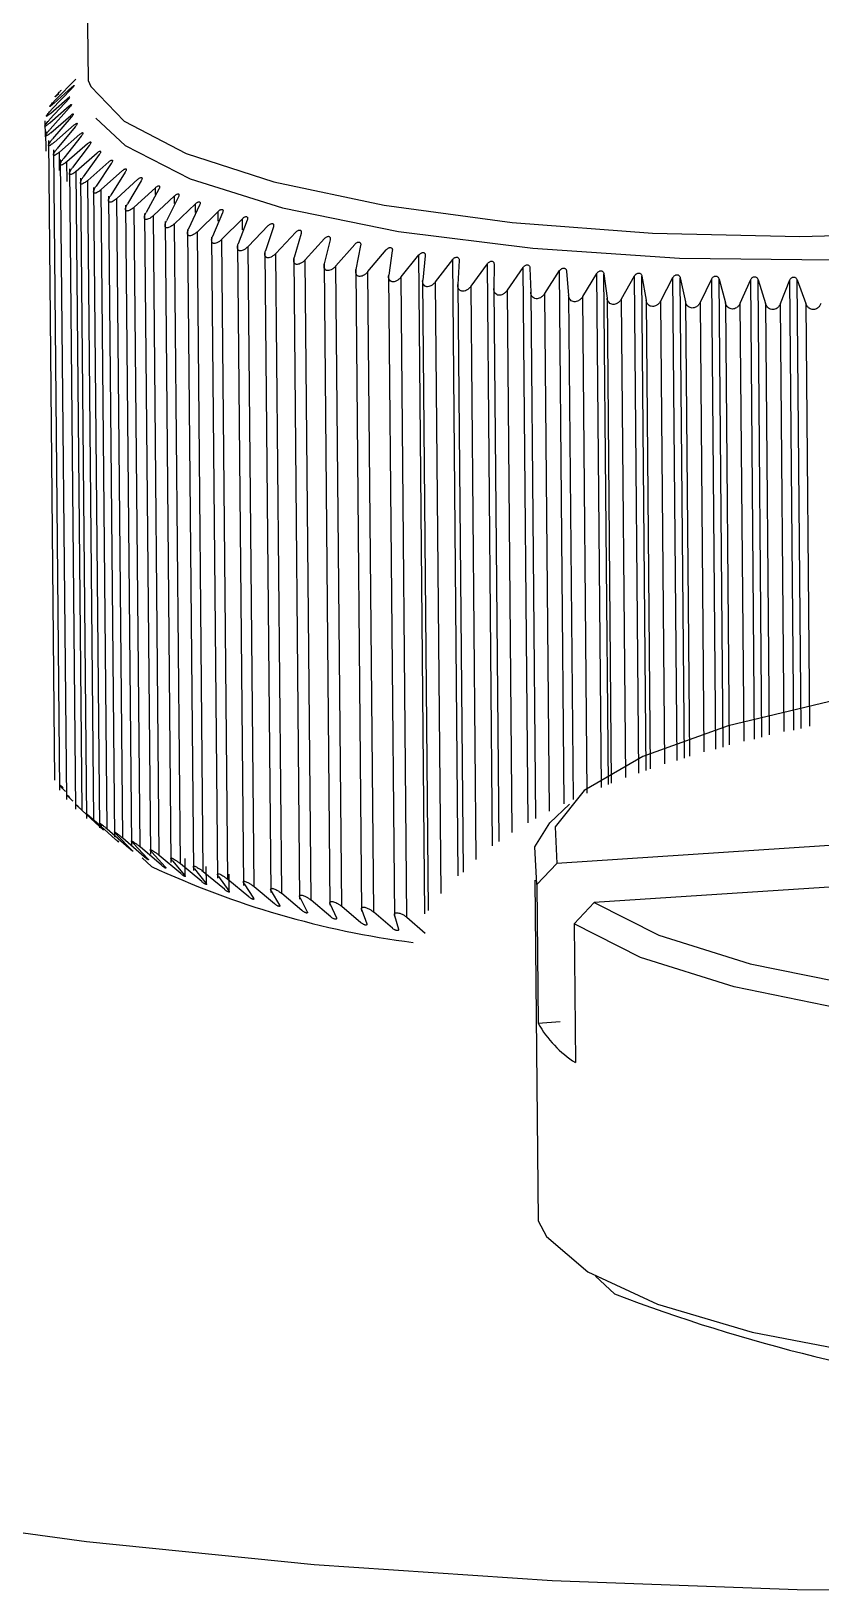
# Model space of a CAD drawing. Header units: millimetres. Extents: x 0 to 279, y 0 to 216.
# Drawn here: x 67.351 to 69.467, y 160.995 to 165.179 of the extents above; entities that cross this region are included whole.
import ezdxf

# ---------------------------------------------------------------- set-up
doc = ezdxf.new("R2010")
doc.units = ezdxf.units.MM

msp = doc.modelspace()

# ---------------------------------------------------------------- linework, layer by layer
at = {"color": 7, "linetype": 'Continuous', "lineweight": 25}
for p, q in [((67.4846, 167.0552), (67.5035, 165.0471)), ((67.4595, 165.0247), (67.406, 164.9688)), ((67.4118, 164.9852), (67.4612, 165.0295)), ((67.4707, 165.0501), (67.4163, 164.9949)), ((67.4009, 164.9328), (67.453, 164.9784)), ((67.4537, 164.9991), (67.4013, 164.9426)), ((67.4036, 164.959), (67.4544, 165.004)), ((67.388, 164.9382), (67.3884, 164.8958)), ((67.4534, 164.9736), (67.4022, 164.9164)), ((67.404, 164.9066), (67.4572, 164.9529)), ((67.4586, 164.9481), (67.4087, 164.8902)), ((67.3899, 164.9121), (67.3904, 164.8575)), ((67.4126, 164.8806), (67.4668, 164.9276)), ((67.4692, 164.9228), (67.4209, 164.8643)), ((67.4268, 164.8547), (67.4819, 164.9024)), ((67.4853, 164.8977), (67.4386, 164.8386)), ((67.3975, 164.8861), (67.4137, 163.1705)), ((67.4106, 164.8604), (67.4268, 163.1444)), ((67.4467, 164.8291), (67.5024, 164.8775)), ((67.5069, 164.8728), (67.4619, 164.8131)), ((67.472, 164.8038), (67.5283, 164.8529)), ((67.4293, 164.8347), (67.4455, 163.1186)), ((67.4535, 164.8095), (67.4697, 163.0931)), ((67.5337, 164.8483), (67.4907, 164.7881)), ((67.5028, 164.7788), (67.5594, 164.8288)), ((67.5659, 164.8243), (67.5249, 164.7634)), ((67.4881, 163.0895), (67.472, 164.8038)), ((67.4832, 164.7846), (67.4993, 163.0679)), ((67.5189, 163.0643), (67.5028, 164.7788)), ((67.539, 164.7544), (67.5958, 164.8051)), ((67.6033, 164.8007), (67.5644, 164.7393)), ((67.5804, 164.7305), (67.6373, 164.7819)), ((67.6457, 164.7776), (67.6091, 164.7158)), ((67.5182, 164.7602), (67.5343, 163.0432)), ((67.555, 163.0396), (67.539, 164.7544)), ((67.5585, 164.7362), (67.5746, 163.019)), ((67.5964, 163.0155), (67.5804, 164.7305)), ((67.627, 164.7072), (67.6839, 164.7593)), ((67.6932, 164.7551), (67.6589, 164.6929)), ((67.6787, 164.6845), (67.7352, 164.7374)), ((67.7455, 164.7333), (67.7136, 164.6707)), ((67.604, 164.7129), (67.62, 162.9955)), ((67.643, 162.9919), (67.627, 164.7072)), ((67.6545, 164.6902), (67.6705, 162.9725)), ((67.6946, 162.969), (67.6787, 164.6845)), ((67.7352, 164.6626), (67.7914, 164.7162)), ((67.8025, 164.7123), (67.7731, 164.6492)), ((67.7965, 164.6414), (67.8521, 164.6958)), ((67.8641, 164.692), (67.8373, 164.6286)), ((67.7099, 164.6683), (67.7258, 162.9503)), ((67.7511, 162.9468), (67.7352, 164.6626)), ((67.77, 164.647), (67.786, 162.9289)), ((67.8623, 164.6211), (67.9172, 164.6762)), ((67.93, 164.6726), (67.906, 164.6089)), ((67.9326, 164.6017), (67.9866, 164.6575)), ((68.0002, 164.6541), (67.9789, 164.59)), ((67.8124, 162.9254), (67.7965, 164.6414)), ((67.8348, 164.6267), (67.8507, 162.9083)), ((67.8782, 162.9049), (67.8623, 164.6211)), ((67.9039, 164.6072), (67.9198, 162.8886)), ((67.9484, 162.8853), (67.9326, 164.6017)), ((68.0071, 164.5833), (68.0601, 164.6397)), ((68.0744, 164.6365), (68.0559, 164.5722)), ((68.0855, 164.5659), (68.1374, 164.623)), ((68.1524, 164.6199), (68.1367, 164.5554)), ((68.1678, 164.5495), (68.2183, 164.6072)), ((68.234, 164.6044), (68.2213, 164.5397)), ((67.9773, 164.5886), (67.9931, 162.8698)), ((68.0228, 162.8667), (68.0071, 164.5833)), ((68.0547, 164.5711), (68.0704, 162.8521)), ((68.1012, 162.849), (68.0855, 164.5659)), ((68.2536, 164.5342), (68.3026, 164.5926)), ((68.3189, 164.5899), (68.3092, 164.5252)), ((68.3427, 164.52), (68.3902, 164.5791)), ((68.407, 164.5766), (68.4003, 164.5118)), ((68.4349, 164.5071), (68.4807, 164.5667)), ((68.4981, 164.5645), (68.4943, 164.4996)), ((68.136, 164.5546), (68.1516, 162.8354)), ((68.1834, 162.8325), (68.1678, 164.5495)), ((68.2208, 164.5391), (68.2363, 162.8198)), ((68.2691, 162.817), (68.2536, 164.5342)), ((68.3089, 164.5248), (68.3244, 162.8053)), ((68.3582, 162.8027), (68.3427, 164.52)), ((68.53, 164.4953), (68.5738, 164.5555)), ((68.5917, 164.5535), (68.5909, 164.4886)), ((68.6275, 164.4848), (68.6695, 164.5456)), ((68.6878, 164.5438), (68.69, 164.4789)), ((68.7274, 164.4756), (68.7673, 164.5369)), ((68.7859, 164.5354), (68.7912, 164.4705)), ((68.8293, 164.4677), (68.867, 164.5294)), ((68.886, 164.5282), (68.8942, 164.4634)), ((68.933, 164.4611), (68.9683, 164.5233)), ((68.9876, 164.5223), (68.9988, 164.4577)), ((69.0381, 164.4559), (69.0709, 164.5185)), ((69.0905, 164.5177), (69.1046, 164.4533)), ((68.4002, 164.5117), (68.4153, 162.8213)), ((68.4943, 164.4998), (68.5084, 162.9246)), ((68.591, 164.4891), (68.6042, 163.0063)), ((68.6901, 164.4797), (68.7026, 163.0682)), ((69.1443, 164.452), (69.1747, 164.515)), ((69.1944, 164.5145), (69.2115, 164.4503)), ((69.2514, 164.4495), (69.2792, 164.5129)), ((69.299, 164.5126), (69.319, 164.4486)), ((69.3591, 164.4484), (69.3842, 164.5121)), ((69.404, 164.5121), (69.4268, 164.4484)), ((68.7912, 164.4705), (68.8031, 163.1192)), ((68.8942, 164.4634), (68.9056, 163.163)), ((72.4729, 163.1914), (68.7598, 162.9477)), ((68.7938, 163.1065), (68.7407, 163.056)), ((67.5453, 163.0372), (67.4881, 163.0895)), ((67.5764, 163.0127), (67.5189, 163.0643)), ((72.5755, 163.0869), (68.8599, 162.8428)), ((67.6128, 162.9887), (67.555, 163.0396)), ((67.5804, 163.0244), (67.6202, 162.9843)), ((67.6543, 162.9653), (67.5964, 163.0155)), ((67.6232, 162.9797), (67.6232, 162.9822)), ((67.6251, 163.0006), (67.6627, 162.9609)), ((67.7008, 162.9425), (67.643, 162.9919)), ((67.6748, 162.9774), (67.7101, 162.9382)), ((67.7521, 162.9203), (67.6946, 162.969)), ((67.6486, 162.9624), (67.6733, 162.9394)), ((67.7295, 162.955), (67.7623, 162.9162)), ((67.8082, 162.8988), (67.7511, 162.9468)), ((67.7642, 162.9113), (67.7638, 162.9604)), ((67.789, 162.9333), (67.8193, 162.8949)), ((67.8209, 162.8899), (67.8204, 162.9394)), ((68.7598, 162.9477), (68.7064, 162.891)), ((67.8689, 162.8782), (67.8124, 162.9254)), ((67.8532, 162.9125), (67.8808, 162.8744)), ((67.934, 162.8584), (67.8782, 162.9049)), ((67.8821, 162.8693), (67.8817, 162.9192)), ((67.9217, 162.8925), (67.9467, 162.8547)), ((68.0033, 162.8395), (67.9484, 162.8853)), ((68.7012, 162.9031), (68.7093, 161.9891)), ((68.7064, 162.891), (68.7097, 162.5188)), ((67.9946, 162.8735), (68.0168, 162.836)), ((68.0767, 162.8215), (68.0228, 162.8667)), ((68.0716, 162.8555), (68.091, 162.8182)), ((68.1539, 162.8045), (68.1012, 162.849)), ((68.8065, 162.7861), (68.8599, 162.8428)), ((68.1524, 162.8385), (68.1689, 162.8015)), ((68.2348, 162.7886), (68.1834, 162.8325)), ((68.2368, 162.8226), (68.2504, 162.7857)), ((68.3191, 162.7738), (68.2691, 162.817)), ((68.3247, 162.8079), (68.3353, 162.7711)), ((68.4065, 162.7601), (68.3582, 162.8027)), ((68.8065, 162.7861), (68.8098, 162.4137)), ((68.7684, 162.5227), (68.7097, 162.5188)), ((68.8635, 161.8409), (68.9144, 161.7935))]:
    msp.add_line(p, q, dxfattribs=at)
at = {"color": 8, "linetype": 'Continuous', "lineweight": 25}
for p, q in [((67.4273, 164.8053), (67.4268, 164.8547)), ((67.4472, 164.7759), (67.4467, 164.8291)), ((67.684, 164.7413), (67.6839, 164.7593)), ((67.7354, 164.7169), (67.7352, 164.7374)), ((67.7916, 164.6929), (67.7914, 164.7162)), ((67.8523, 164.6693), (67.8521, 164.6958)), ((67.9175, 164.6459), (67.9172, 164.6762)), ((68.406, 162.8128), (68.3902, 164.5791)), ((68.4954, 162.9145), (68.4807, 164.5667)), ((68.5877, 162.9949), (68.5738, 164.5555)), ((68.6826, 163.0567), (68.6695, 164.5456)), ((68.7798, 163.1075), (68.7673, 164.5369)), ((68.879, 163.1513), (68.867, 164.5294)), ((68.8979, 163.1589), (68.886, 164.5282)), ((68.9799, 163.1897), (68.9683, 164.5233)), ((68.9991, 163.1964), (68.9876, 164.5223)), ((69.0822, 163.2238), (69.0709, 164.5185)), ((69.1016, 163.2298), (69.0905, 164.5177)), ((68.4496, 162.8667), (68.4349, 164.5071)), ((68.5437, 162.9579), (68.53, 164.4953)), ((68.6404, 163.0309), (68.6275, 164.4848)), ((68.7397, 163.0881), (68.7274, 164.4756)), ((69.1856, 163.2541), (69.1747, 164.515)), ((69.2052, 163.2594), (69.1944, 164.5145)), ((69.2898, 163.2811), (69.2792, 164.5129)), ((69.3095, 163.2858), (69.299, 164.5126)), ((69.3945, 163.305), (69.3842, 164.5121)), ((69.4143, 163.3092), (69.404, 164.5121)), ((68.841, 163.1362), (68.8293, 164.4677)), ((68.9442, 163.1779), (68.933, 164.4611)), ((68.9988, 164.4577), (69.0097, 163.2014)), ((69.0488, 163.2145), (69.0381, 164.4559)), ((69.1046, 164.4533), (69.1152, 163.2354)), ((69.1547, 163.247), (69.1443, 164.452)), ((69.2115, 164.4503), (69.2217, 163.2655)), ((69.2615, 163.2758), (69.2514, 164.4495)), ((69.319, 164.4486), (69.3288, 163.2921)), ((69.3689, 163.3013), (69.3591, 164.4484)), ((69.4268, 164.4484), (69.4365, 163.3157))]:
    msp.add_line(p, q, dxfattribs=at)
at = {"color": 7, "linetype": 'Continuous', "lineweight": 25, "flags": 128}
for points in [[(67.5035, 165.0471), (67.5109, 165.0307), (67.6006, 164.9373), (67.7664, 164.8508), (68.0017, 164.7747), (68.2969, 164.7121), (68.6398, 164.6657), (69.0164, 164.6374), (69.4112, 164.6284), (69.8077, 164.6391), (70.1896, 164.6689), (70.5411, 164.7167), (70.8479, 164.7805), (71.0972, 164.8576), (71.2789, 164.9449), (71.3857, 165.0387), (71.4133, 165.1351), (71.4052, 165.1659)], [(67.5247, 164.946), (67.6033, 164.8724), (67.7772, 164.7833), (68.0248, 164.7054), (68.3353, 164.6423), (68.6951, 164.5968), (69.0885, 164.5708), (69.498, 164.5656), (69.9057, 164.5813)], [(72.4729, 163.1914), (72.298, 163.2785), (72.0532, 163.3543), (71.7491, 163.4155), (71.3987, 163.4596), (71.0171, 163.4846), (70.6206, 163.4895), (70.2261, 163.4741), (69.8505, 163.4391), (69.5099, 163.3859), (69.2188, 163.3168), (68.9899, 163.2347), (68.8331, 163.1432), (68.7552, 163.0461), (68.7598, 162.9477)], [(68.7064, 162.891), (68.7005, 162.9925), (68.7407, 163.056)], [(68.8599, 162.8428), (69.0333, 162.7552), (69.2775, 162.6788), (69.5821, 162.617), (69.9339, 162.5725), (70.3177, 162.5471), (70.7167, 162.5422), (71.1136, 162.5577), (71.4912, 162.5932), (71.8329, 162.6469), (72.124, 162.7167), (72.352, 162.7993), (72.507, 162.8913), (72.5825, 162.9885), (72.5755, 163.0869)], [(72.6295, 163.0373), (72.638, 162.9359), (72.5612, 162.8355), (72.4022, 162.7406), (72.1678, 162.6553), (71.868, 162.5834), (71.5159, 162.5278), (71.1268, 162.4913), (70.7176, 162.4752), (70.3063, 162.4804), (69.9108, 162.5067), (69.5485, 162.5527), (69.235, 162.6167), (68.9841, 162.6956), (68.8065, 162.7861)], [(68.7093, 161.9891), (68.7323, 161.9475), (68.8431, 161.8529), (69.0292, 161.7662), (69.2832, 161.691), (69.5945, 161.6306), (69.9505, 161.5874), (70.3364, 161.5631), (70.7364, 161.5589), (71.1339, 161.5749)], [(71.3911, 161.0431), (70.7348, 161.0094), (70.0693, 160.9948), (69.4038, 160.9997), (68.7476, 161.0238), (68.1097, 161.067), (67.4991, 161.1285), (66.9241, 161.2075)]]:
    msp.add_lwpolyline(points, dxfattribs=at)
at = {"color": 7, "linetype": 'Continuous', "lineweight": 25}
for centre, radius, start, end in [((68.6834, 165.109), 2.3932, 245.0348, 262.5873), ((68.9631, 162.6599), 0.2899, 209.1021, 238.096), ((70.5272, 166.0101), 4.5145, 249.0675, 277.5646)]:
    msp.add_arc(centre, radius, start, end, dxfattribs=at)
for points, knots in [([(67.4257, 165.0113), (67.424, 165.0098), (67.4209, 165.007), (67.4176, 165.0042), (67.416, 165.0031), (67.4156, 165.0032), (67.4159, 165.0038), (67.4168, 165.0049), (67.4186, 165.0069), (67.4217, 165.0103), (67.4266, 165.0154), (67.4302, 165.019), (67.4322, 165.021)], [0, 0, 0, 0, 0.145951, 0.26872, 0.377408, 0.439127, 0.499455, 0.559821, 0.621651, 0.734966, 0.855937, 1, 1, 1, 1]), ([(67.4612, 165.0295), (67.4621, 165.0303), (67.4637, 165.0317), (67.4655, 165.0331), (67.4666, 165.0336), (67.4667, 165.0333), (67.4661, 165.0322), (67.4645, 165.0302), (67.4623, 165.0277), (67.4604, 165.0257), (67.4595, 165.0247)], [0, 0, 0, 0, 0.149554, 0.286742, 0.39793, 0.499998, 0.60209, 0.713222, 0.850456, 1, 1, 1, 1]), ([(67.4118, 164.9852), (67.41, 164.9837), (67.4068, 164.9808), (67.4032, 164.978), (67.4014, 164.9769), (67.4009, 164.9769), (67.401, 164.9775), (67.4016, 164.9787), (67.4032, 164.9807), (67.4062, 164.9842), (67.4108, 164.9893), (67.4144, 164.9929), (67.4163, 164.9949)], [0, 0, 0, 0, 0.1473562, 0.2717899, 0.3771462, 0.4385977, 0.4987675, 0.5590975, 0.6210183, 0.7367793, 0.8568927, 1, 1, 1, 1]), ([(67.453, 164.9784), (67.4539, 164.9792), (67.4557, 164.9808), (67.4578, 164.9821), (67.4591, 164.9827), (67.4596, 164.9824), (67.4593, 164.9813), (67.458, 164.9793), (67.4561, 164.9767), (67.4543, 164.9747), (67.4534, 164.9736)], [0, 0, 0, 0, 0.149554, 0.286742, 0.39793, 0.499998, 0.60209, 0.713222, 0.850456, 1, 1, 1, 1]), ([(67.4009, 164.9328), (67.399, 164.9312), (67.3954, 164.9282), (67.3913, 164.9253), (67.3891, 164.9242), (67.3882, 164.9242), (67.3879, 164.9248), (67.3882, 164.9259), (67.3893, 164.928), (67.3919, 164.9316), (67.3961, 164.9369), (67.3994, 164.9406), (67.4013, 164.9426)], [0, 0, 0, 0, 0.150017, 0.277343, 0.384605, 0.438226, 0.497817, 0.557803, 0.619606, 0.740346, 0.858709, 1, 1, 1, 1]), ([(67.4036, 164.959), (67.4017, 164.9574), (67.3983, 164.9545), (67.3945, 164.9517), (67.3925, 164.9506), (67.3917, 164.9506), (67.3916, 164.9512), (67.3921, 164.9523), (67.3934, 164.9544), (67.3962, 164.958), (67.4006, 164.9631), (67.4041, 164.9668), (67.406, 164.9688)], [0, 0, 0, 0, 0.148693, 0.274615, 0.380279, 0.438215, 0.498156, 0.558374, 0.6203, 0.738577, 0.85782, 1, 1, 1, 1]), ([(67.4572, 164.9529), (67.4581, 164.9538), (67.46, 164.9553), (67.4622, 164.9567), (67.4636, 164.9573), (67.4643, 164.957), (67.4641, 164.9559), (67.463, 164.9539), (67.4612, 164.9512), (67.4594, 164.9492), (67.4586, 164.9481)], [0, 0, 0, 0, 0.149554, 0.286742, 0.39793, 0.499998, 0.60209, 0.713222, 0.850456, 1, 1, 1, 1]), ([(67.404, 164.9066), (67.402, 164.905), (67.3983, 164.9019), (67.3938, 164.899), (67.3914, 164.8978), (67.3903, 164.8979), (67.3899, 164.8984), (67.39, 164.8995), (67.3909, 164.9017), (67.3932, 164.9053), (67.3972, 164.9106), (67.4004, 164.9143), (67.4022, 164.9164)], [0, 0, 0, 0, 0.1513, 0.279956, 0.388714, 0.438703, 0.497828, 0.557461, 0.619011, 0.742095, 0.859565, 1, 1, 1, 1]), ([(67.4668, 164.9276), (67.4678, 164.9284), (67.4697, 164.93), (67.472, 164.9314), (67.4736, 164.9321), (67.4744, 164.9318), (67.4743, 164.9306), (67.4734, 164.9286), (67.4717, 164.9259), (67.4701, 164.9239), (67.4692, 164.9228)], [0, 0, 0, 0, 0.149554, 0.286742, 0.39793, 0.499998, 0.60209, 0.713222, 0.850456, 1, 1, 1, 1]), ([(67.4819, 164.9024), (67.4829, 164.9033), (67.4848, 164.9049), (67.4872, 164.9063), (67.489, 164.907), (67.4899, 164.9067), (67.4901, 164.9056), (67.4893, 164.9036), (67.4877, 164.9009), (67.4862, 164.8988), (67.4853, 164.8977)], [0, 0, 0, 0, 0.149554, 0.286742, 0.39793, 0.499998, 0.60209, 0.713222, 0.850456, 1, 1, 1, 1]), ([(67.4126, 164.8806), (67.4105, 164.8789), (67.4067, 164.8757), (67.402, 164.8727), (67.3989, 164.8714), (67.3975, 164.8719), (67.3975, 164.8733), (67.3981, 164.8754), (67.4, 164.8789), (67.4036, 164.8842), (67.4069, 164.8881), (67.4087, 164.8902)], [0, 0, 0, 0, 0.152384, 0.282245, 0.392438, 0.498945, 0.559686, 0.622254, 0.728223, 0.852621, 1, 1, 1, 1]), ([(67.4268, 164.8547), (67.4247, 164.8529), (67.4208, 164.8497), (67.4158, 164.8467), (67.4125, 164.8454), (67.4107, 164.8458), (67.4105, 164.8482), (67.4122, 164.8523), (67.4157, 164.8578), (67.4191, 164.862), (67.4209, 164.8643)], [0, 0, 0, 0, 0.153516, 0.28465, 0.396371, 0.49427, 0.595804, 0.710838, 0.844477, 1, 1, 1, 1]), ([(67.5024, 164.8775), (67.5034, 164.8784), (67.5054, 164.88), (67.5079, 164.8815), (67.5098, 164.8822), (67.5109, 164.8819), (67.5112, 164.8808), (67.5106, 164.8788), (67.5092, 164.876), (67.5077, 164.8739), (67.5069, 164.8728)], [0, 0, 0, 0, 0.149554, 0.286742, 0.39793, 0.499998, 0.60209, 0.713222, 0.850456, 1, 1, 1, 1]), ([(67.5283, 164.8529), (67.5293, 164.8538), (67.5313, 164.8555), (67.5339, 164.857), (67.536, 164.8577), (67.5372, 164.8575), (67.5376, 164.8563), (67.5372, 164.8543), (67.5359, 164.8516), (67.5345, 164.8495), (67.5337, 164.8483)], [0, 0, 0, 0, 0.149554, 0.286742, 0.39793, 0.499998, 0.60209, 0.713222, 0.850456, 1, 1, 1, 1]), ([(67.4467, 164.8291), (67.4445, 164.8273), (67.4405, 164.824), (67.4353, 164.8209), (67.4316, 164.8195), (67.4296, 164.82), (67.4291, 164.8224), (67.4305, 164.8265), (67.4337, 164.832), (67.4369, 164.8363), (67.4386, 164.8386)], [0, 0, 0, 0, 0.154267, 0.286323, 0.399242, 0.497996, 0.598104, 0.71211, 0.845015, 1, 1, 1, 1]), ([(67.472, 164.8038), (67.4698, 164.8019), (67.4657, 164.7986), (67.4603, 164.7954), (67.4564, 164.794), (67.454, 164.7945), (67.4533, 164.7969), (67.4543, 164.801), (67.4572, 164.8065), (67.4603, 164.8108), (67.4619, 164.8131)], [0, 0, 0, 0, 0.154616, 0.287094, 0.400562, 0.499962, 0.600673, 0.713632, 0.845714, 1, 1, 1, 1]), ([(67.5594, 164.8288), (67.5605, 164.8296), (67.5625, 164.8313), (67.5652, 164.8329), (67.5674, 164.8336), (67.5688, 164.8334), (67.5693, 164.8323), (67.5691, 164.8303), (67.568, 164.8275), (67.5666, 164.8254), (67.5659, 164.8243)], [0, 0, 0, 0, 0.149554, 0.286742, 0.39793, 0.499998, 0.60209, 0.713222, 0.850456, 1, 1, 1, 1]), ([(67.5958, 164.8051), (67.5969, 164.806), (67.5989, 164.8077), (67.6017, 164.8093), (67.604, 164.81), (67.6055, 164.8098), (67.6063, 164.8087), (67.6061, 164.8067), (67.6052, 164.8039), (67.6039, 164.8018), (67.6033, 164.8007)], [0, 0, 0, 0, 0.149554, 0.286742, 0.39793, 0.499998, 0.60209, 0.713222, 0.850456, 1, 1, 1, 1]), ([(67.5028, 164.7788), (67.5006, 164.777), (67.4964, 164.7736), (67.4908, 164.7704), (67.4866, 164.7689), (67.484, 164.7693), (67.483, 164.7718), (67.4837, 164.7759), (67.4862, 164.7815), (67.4891, 164.7857), (67.4907, 164.7881)], [0, 0, 0, 0, 0.154592, 0.287049, 0.4005, 0.499884, 0.603631, 0.715368, 0.8465, 1, 1, 1, 1]), ([(67.6373, 164.7819), (67.6384, 164.7828), (67.6404, 164.7845), (67.6434, 164.7862), (67.6457, 164.787), (67.6474, 164.7868), (67.6483, 164.7857), (67.6483, 164.7836), (67.6476, 164.7809), (67.6464, 164.7787), (67.6457, 164.7776)], [0, 0, 0, 0, 0.149554, 0.286742, 0.39793, 0.499998, 0.60209, 0.713222, 0.850456, 1, 1, 1, 1]), ([(67.539, 164.7544), (67.5367, 164.7525), (67.5326, 164.7491), (67.5267, 164.7457), (67.5223, 164.7443), (67.5193, 164.7447), (67.518, 164.7471), (67.5185, 164.7512), (67.5207, 164.7568), (67.5234, 164.7611), (67.5249, 164.7634)], [0, 0, 0, 0, 0.154571, 0.28701, 0.400445, 0.499816, 0.606904, 0.717301, 0.847378, 1, 1, 1, 1]), ([(67.5804, 164.7305), (67.5782, 164.7286), (67.574, 164.7251), (67.568, 164.7217), (67.5633, 164.7201), (67.5605, 164.7204), (67.5592, 164.7217), (67.5584, 164.7236), (67.5586, 164.7271), (67.5605, 164.7327), (67.563, 164.737), (67.5644, 164.7393)], [0, 0, 0, 0, 0.154465, 0.286814, 0.400171, 0.499474, 0.560439, 0.610791, 0.719688, 0.848508, 1, 1, 1, 1]), ([(67.6839, 164.7593), (67.6849, 164.7602), (67.687, 164.762), (67.6899, 164.7637), (67.6924, 164.7645), (67.6942, 164.7643), (67.6952, 164.7632), (67.6954, 164.7612), (67.6949, 164.7584), (67.6938, 164.7563), (67.6932, 164.7551)], [0, 0, 0, 0, 0.149554, 0.286742, 0.39793, 0.499998, 0.60209, 0.713222, 0.850456, 1, 1, 1, 1]), ([(67.7352, 164.7374), (67.7363, 164.7383), (67.7384, 164.7401), (67.7414, 164.7419), (67.744, 164.7427), (67.7459, 164.7426), (67.7471, 164.7415), (67.7474, 164.7395), (67.747, 164.7367), (67.746, 164.7345), (67.7455, 164.7333)], [0, 0, 0, 0, 0.149554, 0.286742, 0.39793, 0.499998, 0.60209, 0.713222, 0.850456, 1, 1, 1, 1]), ([(67.627, 164.7072), (67.6248, 164.7052), (67.6205, 164.7017), (67.6144, 164.6982), (67.6096, 164.6966), (67.6065, 164.6968), (67.605, 164.6981), (67.604, 164.7001), (67.6039, 164.7036), (67.6055, 164.7092), (67.6078, 164.7135), (67.6091, 164.7158)], [0, 0, 0, 0, 0.154448, 0.286781, 0.400126, 0.499418, 0.560232, 0.614748, 0.722216, 0.849755, 1, 1, 1, 1]), ([(67.6787, 164.6845), (67.6764, 164.6826), (67.6722, 164.6789), (67.6659, 164.6754), (67.6609, 164.6737), (67.6576, 164.6739), (67.6558, 164.6752), (67.6546, 164.6772), (67.6543, 164.6808), (67.6555, 164.6863), (67.6577, 164.6905), (67.6589, 164.6929)], [0, 0, 0, 0, 0.154432, 0.286753, 0.400086, 0.499368, 0.560001, 0.61907, 0.724943, 0.85108, 1, 1, 1, 1]), ([(67.7914, 164.7162), (67.7924, 164.7171), (67.7945, 164.719), (67.7976, 164.7207), (67.8002, 164.7216), (67.8023, 164.7215), (67.8036, 164.7204), (67.8041, 164.7184), (67.8039, 164.7156), (67.803, 164.7134), (67.8025, 164.7123)], [0, 0, 0, 0, 0.149554, 0.286742, 0.39793, 0.499998, 0.60209, 0.713222, 0.850456, 1, 1, 1, 1]), ([(67.8521, 164.6958), (67.8532, 164.6967), (67.8552, 164.6986), (67.8583, 164.7004), (67.8611, 164.7013), (67.8632, 164.7012), (67.8647, 164.7002), (67.8654, 164.6982), (67.8653, 164.6954), (67.8645, 164.6932), (67.8641, 164.692)], [0, 0, 0, 0, 0.149554, 0.286742, 0.39793, 0.499998, 0.60209, 0.713222, 0.850456, 1, 1, 1, 1]), ([(67.7352, 164.6626), (67.7329, 164.6606), (67.7287, 164.6569), (67.7223, 164.6533), (67.7171, 164.6515), (67.7136, 164.6517), (67.7116, 164.653), (67.7102, 164.655), (67.7096, 164.6586), (67.7106, 164.6641), (67.7125, 164.6683), (67.7136, 164.6707)], [0, 0, 0, 0, 0.154421, 0.286733, 0.400058, 0.499333, 0.559634, 0.622016, 0.72777, 0.852419, 1, 1, 1, 1]), ([(67.7965, 164.6414), (67.7942, 164.6394), (67.7901, 164.6357), (67.7836, 164.632), (67.7782, 164.6301), (67.7745, 164.6303), (67.7722, 164.6315), (67.7706, 164.6335), (67.7698, 164.6371), (67.7704, 164.6427), (67.7722, 164.6469), (67.7731, 164.6492)], [0, 0, 0, 0, 0.154416, 0.286723, 0.400045, 0.499316, 0.559264, 0.621462, 0.730846, 0.85383, 1, 1, 1, 1]), ([(67.9172, 164.6762), (67.9183, 164.6772), (67.9203, 164.679), (67.9235, 164.6809), (67.9263, 164.6818), (67.9285, 164.6818), (67.9302, 164.6808), (67.931, 164.6788), (67.9311, 164.676), (67.9304, 164.6738), (67.93, 164.6726)], [0, 0, 0, 0, 0.149554, 0.286742, 0.39793, 0.499998, 0.60209, 0.713222, 0.850456, 1, 1, 1, 1]), ([(67.9866, 164.6575), (67.9877, 164.6585), (67.9896, 164.6604), (67.9929, 164.6623), (67.9957, 164.6633), (67.9981, 164.6632), (67.9999, 164.6622), (68.0009, 164.6602), (68.0011, 164.6575), (68.0005, 164.6552), (68.0002, 164.6541)], [0, 0, 0, 0, 0.149554, 0.286742, 0.39793, 0.499998, 0.60209, 0.713222, 0.850456, 1, 1, 1, 1]), ([(68.0601, 164.6397), (68.0611, 164.6407), (68.063, 164.6427), (68.0663, 164.6446), (68.0692, 164.6456), (68.0717, 164.6456), (68.0736, 164.6446), (68.0747, 164.6427), (68.0751, 164.6399), (68.0746, 164.6377), (68.0744, 164.6365)], [0, 0, 0, 0, 0.149554, 0.286742, 0.39793, 0.499998, 0.60209, 0.713222, 0.850456, 1, 1, 1, 1]), ([(67.8623, 164.6211), (67.8601, 164.6191), (67.856, 164.6153), (67.8494, 164.6115), (67.8438, 164.6096), (67.8399, 164.6097), (67.8375, 164.6109), (67.8356, 164.6129), (67.8346, 164.6165), (67.8349, 164.6221), (67.8365, 164.6263), (67.8373, 164.6286)], [0, 0, 0, 0, 0.154413, 0.286717, 0.400036, 0.499305, 0.559016, 0.620873, 0.73439, 0.855626, 1, 1, 1, 1]), ([(67.9326, 164.6017), (67.9304, 164.5997), (67.9263, 164.5958), (67.9197, 164.5919), (67.914, 164.59), (67.9099, 164.59), (67.9073, 164.5912), (67.9052, 164.5932), (67.9038, 164.5968), (67.9039, 164.6024), (67.9052, 164.6066), (67.906, 164.6089)], [0, 0, 0, 0, 0.154414, 0.286719, 0.400039, 0.499309, 0.558602, 0.620022, 0.738077, 0.857568, 1, 1, 1, 1]), ([(68.1374, 164.623), (68.1384, 164.624), (68.1403, 164.6259), (68.1435, 164.6279), (68.1465, 164.629), (68.1491, 164.629), (68.1511, 164.628), (68.1524, 164.6261), (68.153, 164.6233), (68.1526, 164.6211), (68.1524, 164.6199)], [0, 0, 0, 0, 0.149554, 0.286742, 0.39793, 0.499998, 0.60209, 0.713222, 0.850456, 1, 1, 1, 1]), ([(68.2183, 164.6072), (68.2193, 164.6083), (68.2212, 164.6102), (68.2244, 164.6123), (68.2274, 164.6134), (68.2301, 164.6134), (68.2322, 164.6125), (68.2336, 164.6106), (68.2344, 164.6078), (68.2341, 164.6056), (68.234, 164.6044)], [0, 0, 0, 0, 0.149554, 0.286742, 0.39793, 0.499998, 0.60209, 0.713222, 0.850456, 1, 1, 1, 1]), ([(68.0071, 164.5833), (68.0049, 164.5812), (68.0009, 164.5773), (67.9942, 164.5733), (67.9883, 164.5713), (67.9841, 164.5712), (67.9813, 164.5724), (67.9789, 164.5744), (67.9773, 164.5781), (67.9771, 164.5837), (67.9783, 164.5878), (67.9789, 164.59)], [0, 0, 0, 0, 0.154418, 0.286727, 0.400049, 0.499322, 0.558051, 0.618994, 0.741866, 0.859454, 1, 1, 1, 1]), ([(68.0855, 164.5659), (68.0834, 164.5637), (68.0794, 164.5598), (68.0727, 164.5557), (68.0668, 164.5536), (68.0624, 164.5535), (68.0595, 164.5546), (68.0568, 164.5566), (68.0549, 164.5603), (68.0544, 164.5659), (68.0554, 164.57), (68.0559, 164.5722)], [0, 0, 0, 0, 0.154425, 0.286739, 0.400067, 0.499344, 0.557383, 0.61773, 0.745713, 0.861272, 1, 1, 1, 1]), ([(68.3026, 164.5926), (68.3036, 164.5936), (68.3054, 164.5956), (68.3087, 164.5977), (68.3117, 164.5988), (68.3145, 164.5989), (68.3167, 164.598), (68.3183, 164.5961), (68.3192, 164.5934), (68.319, 164.5911), (68.3189, 164.5899)], [0, 0, 0, 0, 0.149554, 0.286742, 0.39793, 0.499998, 0.60209, 0.713222, 0.850456, 1, 1, 1, 1]), ([(68.3902, 164.5791), (68.3911, 164.5801), (68.3929, 164.5821), (68.3961, 164.5842), (68.3992, 164.5854), (68.402, 164.5856), (68.4043, 164.5847), (68.4061, 164.5828), (68.4072, 164.5801), (68.4071, 164.5778), (68.407, 164.5766)], [0, 0, 0, 0, 0.149554, 0.286742, 0.39793, 0.499998, 0.60209, 0.713222, 0.850456, 1, 1, 1, 1]), ([(68.4807, 164.5667), (68.4816, 164.5677), (68.4833, 164.5698), (68.4865, 164.5719), (68.4896, 164.5732), (68.4924, 164.5733), (68.4949, 164.5725), (68.4968, 164.5706), (68.498, 164.5679), (68.498, 164.5657), (68.4981, 164.5645)], [0, 0, 0, 0, 0.149554, 0.286742, 0.39793, 0.499998, 0.60209, 0.713222, 0.850456, 1, 1, 1, 1]), ([(68.5738, 164.5555), (68.5747, 164.5566), (68.5764, 164.5586), (68.5796, 164.5608), (68.5827, 164.5621), (68.5856, 164.5623), (68.5881, 164.5615), (68.5901, 164.5597), (68.5915, 164.557), (68.5916, 164.5547), (68.5917, 164.5535)], [0, 0, 0, 0, 0.149554, 0.286742, 0.39793, 0.499998, 0.60209, 0.713222, 0.850456, 1, 1, 1, 1]), ([(68.1678, 164.5495), (68.1657, 164.5473), (68.1618, 164.5433), (68.1551, 164.5392), (68.149, 164.537), (68.1445, 164.5368), (68.1414, 164.5378), (68.1386, 164.5398), (68.1364, 164.5435), (68.1356, 164.5492), (68.1363, 164.5532), (68.1367, 164.5554)], [0, 0, 0, 0, 0.154431, 0.286751, 0.400084, 0.499365, 0.556661, 0.616367, 0.746977, 0.863093, 1, 1, 1, 1]), ([(68.2536, 164.5342), (68.2515, 164.532), (68.2477, 164.5279), (68.2411, 164.5237), (68.2349, 164.5214), (68.2303, 164.5212), (68.2271, 164.5222), (68.224, 164.5241), (68.2215, 164.5278), (68.2204, 164.5334), (68.221, 164.5376), (68.2213, 164.5397)], [0, 0, 0, 0, 0.154434, 0.286757, 0.400092, 0.499375, 0.555867, 0.614812, 0.743891, 0.864905, 1, 1, 1, 1]), ([(68.3427, 164.52), (68.3407, 164.5178), (68.337, 164.5137), (68.3304, 164.5094), (68.3242, 164.5071), (68.3194, 164.5068), (68.3161, 164.5077), (68.3129, 164.5095), (68.3101, 164.5132), (68.3086, 164.5188), (68.309, 164.523), (68.3092, 164.5252)], [0, 0, 0, 0, 0.154438, 0.286764, 0.400101, 0.499386, 0.555049, 0.613161, 0.740422, 0.866765, 1, 1, 1, 1]), ([(68.6695, 164.5456), (68.6703, 164.5466), (68.6719, 164.5487), (68.675, 164.551), (68.6781, 164.5523), (68.6811, 164.5525), (68.6837, 164.5517), (68.6858, 164.5499), (68.6874, 164.5472), (68.6876, 164.545), (68.6878, 164.5438)], [0, 0, 0, 0, 0.149554, 0.286742, 0.39793, 0.499998, 0.60209, 0.713222, 0.850456, 1, 1, 1, 1]), ([(68.7673, 164.5369), (68.7681, 164.538), (68.7696, 164.5401), (68.7727, 164.5423), (68.7758, 164.5437), (68.7787, 164.544), (68.7814, 164.5432), (68.7837, 164.5414), (68.7854, 164.5388), (68.7858, 164.5365), (68.7859, 164.5354)], [0, 0, 0, 0, 0.149554, 0.286742, 0.39793, 0.499998, 0.60209, 0.713222, 0.850456, 1, 1, 1, 1]), ([(68.867, 164.5294), (68.8677, 164.5305), (68.8692, 164.5327), (68.8722, 164.535), (68.8753, 164.5364), (68.8783, 164.5367), (68.881, 164.536), (68.8834, 164.5342), (68.8853, 164.5316), (68.8857, 164.5294), (68.886, 164.5282)], [0, 0, 0, 0, 0.149554, 0.286742, 0.39793, 0.499998, 0.60209, 0.713222, 0.850456, 1, 1, 1, 1]), ([(68.9683, 164.5233), (68.969, 164.5244), (68.9704, 164.5266), (68.9733, 164.5289), (68.9764, 164.5303), (68.9794, 164.5307), (68.9822, 164.53), (68.9847, 164.5283), (68.9867, 164.5257), (68.9873, 164.5235), (68.9876, 164.5223)], [0, 0, 0, 0, 0.149554, 0.286742, 0.39793, 0.499998, 0.60209, 0.713222, 0.850456, 1, 1, 1, 1]), ([(69.0709, 164.5185), (69.0716, 164.5196), (69.0729, 164.5218), (69.0758, 164.5242), (69.0788, 164.5256), (69.0819, 164.526), (69.0848, 164.5254), (69.0873, 164.5237), (69.0894, 164.5211), (69.0901, 164.5189), (69.0905, 164.5177)], [0, 0, 0, 0, 0.149554, 0.286742, 0.39793, 0.499998, 0.60209, 0.713222, 0.850456, 1, 1, 1, 1]), ([(69.1747, 164.515), (69.1753, 164.5162), (69.1765, 164.5183), (69.1793, 164.5207), (69.1823, 164.5222), (69.1853, 164.5227), (69.1883, 164.5221), (69.1909, 164.5204), (69.1932, 164.5179), (69.194, 164.5157), (69.1944, 164.5145)], [0, 0, 0, 0, 0.149554, 0.286742, 0.39793, 0.499998, 0.60209, 0.713222, 0.850456, 1, 1, 1, 1]), ([(69.2792, 164.5129), (69.2798, 164.514), (69.2809, 164.5162), (69.2836, 164.5187), (69.2865, 164.5202), (69.2896, 164.5207), (69.2926, 164.5201), (69.2953, 164.5185), (69.2977, 164.516), (69.2985, 164.5138), (69.299, 164.5126)], [0, 0, 0, 0, 0.149554, 0.286742, 0.39793, 0.499998, 0.60209, 0.713222, 0.850456, 1, 1, 1, 1]), ([(69.3842, 164.5121), (69.3847, 164.5132), (69.3858, 164.5154), (69.3884, 164.5179), (69.3912, 164.5195), (69.3943, 164.52), (69.3973, 164.5195), (69.4001, 164.5179), (69.4026, 164.5154), (69.4035, 164.5132), (69.404, 164.5121)], [0, 0, 0, 0, 0.149554, 0.286742, 0.39793, 0.499998, 0.60209, 0.713222, 0.850456, 1, 1, 1, 1]), ([(68.4349, 164.5071), (68.433, 164.5048), (68.4294, 164.5007), (68.4228, 164.4963), (68.4166, 164.4939), (68.4117, 164.4935), (68.4083, 164.4944), (68.405, 164.4961), (68.4018, 164.4997), (68.4, 164.5054), (68.4002, 164.5096), (68.4003, 164.5118)], [0, 0, 0, 0, 0.154444, 0.286775, 0.400117, 0.499406, 0.554198, 0.611418, 0.736694, 0.868699, 1, 1, 1, 1]), ([(68.53, 164.4953), (68.5281, 164.4931), (68.5246, 164.4889), (68.5181, 164.4844), (68.5118, 164.4819), (68.5069, 164.4815), (68.5034, 164.4823), (68.4999, 164.4839), (68.4965, 164.4875), (68.4943, 164.4931), (68.4943, 164.4975), (68.4943, 164.4996)], [0, 0, 0, 0, 0.154453, 0.286792, 0.40014, 0.499436, 0.55331, 0.609629, 0.733006, 0.870393, 1, 1, 1, 1]), ([(68.6275, 164.4848), (68.6258, 164.4826), (68.6224, 164.4783), (68.616, 164.4737), (68.6097, 164.4711), (68.6036, 164.4706), (68.5982, 164.4724), (68.5938, 164.4765), (68.5913, 164.4821), (68.5911, 164.4865), (68.5909, 164.4886)], [0, 0, 0, 0, 0.154549, 0.286969, 0.400388, 0.499744, 0.607598, 0.729187, 0.870473, 1, 1, 1, 1]), ([(68.7274, 164.4756), (68.7257, 164.4733), (68.7225, 164.469), (68.7162, 164.4644), (68.7099, 164.4617), (68.7038, 164.4611), (68.6982, 164.4628), (68.6936, 164.4667), (68.6907, 164.4723), (68.6902, 164.4767), (68.69, 164.4789)], [0, 0, 0, 0, 0.154558, 0.286986, 0.400411, 0.499774, 0.605886, 0.725801, 0.865246, 1, 1, 1, 1]), ([(68.8293, 164.4677), (68.8277, 164.4654), (68.8247, 164.4611), (68.8184, 164.4563), (68.8122, 164.4536), (68.806, 164.4529), (68.8003, 164.4545), (68.7955, 164.4583), (68.7922, 164.4638), (68.7915, 164.4682), (68.7912, 164.4705)], [0, 0, 0, 0, 0.154571, 0.28701, 0.400444, 0.499815, 0.604161, 0.722376, 0.859968, 1, 1, 1, 1]), ([(68.933, 164.4611), (68.9314, 164.4588), (68.9285, 164.4544), (68.9225, 164.4496), (68.9162, 164.4468), (68.9101, 164.446), (68.9043, 164.4475), (68.8993, 164.4511), (68.8956, 164.4566), (68.8947, 164.4611), (68.8942, 164.4634)], [0, 0, 0, 0, 0.154588, 0.287042, 0.40049, 0.499872, 0.602416, 0.718907, 0.85464, 1, 1, 1, 1]), ([(69.0381, 164.4559), (69.0366, 164.4535), (69.0339, 164.4491), (69.0279, 164.4442), (69.0218, 164.4413), (69.0156, 164.4405), (69.0098, 164.4419), (69.0046, 164.4454), (69.0006, 164.4508), (68.9994, 164.4553), (68.9988, 164.4577)], [0, 0, 0, 0, 0.154609, 0.287081, 0.400544, 0.499939, 0.600724, 0.715536, 0.849473, 1, 1, 1, 1]), ([(69.1443, 164.452), (69.1429, 164.4496), (69.1404, 164.4452), (69.1346, 164.4402), (69.1285, 164.4373), (69.1224, 164.4363), (69.1165, 164.4376), (69.1112, 164.441), (69.1068, 164.4463), (69.1054, 164.4508), (69.1046, 164.4533)], [0, 0, 0, 0, 0.154627, 0.287114, 0.40059, 0.499997, 0.599382, 0.712849, 0.845346, 1, 1, 1, 1]), ([(69.2514, 164.4495), (69.2501, 164.4471), (69.2478, 164.4427), (69.2422, 164.4376), (69.2362, 164.4346), (69.2301, 164.4335), (69.2241, 164.4348), (69.2186, 164.4381), (69.2139, 164.4433), (69.2123, 164.4478), (69.2115, 164.4503)], [0, 0, 0, 0, 0.154627, 0.287114, 0.40059, 0.499997, 0.599382, 0.712849, 0.845346, 1, 1, 1, 1]), ([(69.3591, 164.4484), (69.3579, 164.446), (69.3557, 164.4415), (69.3504, 164.4364), (69.3445, 164.4332), (69.3383, 164.4321), (69.3323, 164.4333), (69.3267, 164.4365), (69.3217, 164.4417), (69.3199, 164.4462), (69.319, 164.4486)], [0, 0, 0, 0, 0.154627, 0.287114, 0.40059, 0.499997, 0.599382, 0.712849, 0.845346, 1, 1, 1, 1]), ([(69.467, 164.4486), (69.4659, 164.4462), (69.464, 164.4417), (69.4588, 164.4365), (69.4531, 164.4333), (69.447, 164.4321), (69.4409, 164.4332), (69.4351, 164.4364), (69.4299, 164.4415), (69.4279, 164.446), (69.4268, 164.4484)], [0, 0, 0, 0, 0.154627, 0.287114, 0.40059, 0.499997, 0.599382, 0.712849, 0.845346, 1, 1, 1, 1]), ([(67.437, 163.1507), (67.4352, 163.1523), (67.4317, 163.1552), (67.4282, 163.1578), (67.4264, 163.1589), (67.4267, 163.1583), (67.4268, 163.158)], [0, 0, 0, 0, 0.309281, 0.574265, 0.801209, 1, 1, 1, 1]), ([(67.4268, 163.158), (67.4273, 163.1573), (67.4283, 163.1559), (67.4318, 163.152), (67.4368, 163.1469), (67.4408, 163.1431), (67.443, 163.141)], [0, 0, 0, 0, 0.207455, 0.430885, 0.693085, 1, 1, 1, 1]), ([(67.4548, 163.1247), (67.453, 163.1262), (67.4497, 163.1291), (67.4465, 163.1317), (67.445, 163.1328), (67.4455, 163.1321), (67.4457, 163.1318)], [0, 0, 0, 0, 0.309281, 0.574265, 0.801209, 1, 1, 1, 1]), ([(67.4457, 163.1318), (67.4463, 163.1312), (67.4474, 163.1299), (67.4512, 163.126), (67.4565, 163.121), (67.4606, 163.1171), (67.4628, 163.1151)], [0, 0, 0, 0, 0.201418, 0.427324, 0.691465, 1, 1, 1, 1]), ([(67.4781, 163.099), (67.4765, 163.1004), (67.4738, 163.1029), (67.4707, 163.1056), (67.4694, 163.1068), (67.4695, 163.1067), (67.4699, 163.1063), (67.4702, 163.106)], [0, 0, 0, 0, 0.274902, 0.502914, 0.764417, 0.883947, 1, 1, 1, 1]), ([(67.4702, 163.106), (67.4708, 163.1054), (67.4722, 163.1041), (67.4762, 163.1003), (67.4817, 163.0953), (67.4859, 163.0915), (67.4881, 163.0895)], [0, 0, 0, 0, 0.198791, 0.425735, 0.690719, 1, 1, 1, 1]), ([(67.5068, 163.0736), (67.5054, 163.075), (67.5027, 163.0775), (67.5, 163.0802), (67.499, 163.0813), (67.4992, 163.0813), (67.4998, 163.0808), (67.5001, 163.0806)], [0, 0, 0, 0, 0.274889, 0.50289, 0.763268, 0.881954, 1, 1, 1, 1]), ([(67.5001, 163.0806), (67.5009, 163.08), (67.5024, 163.0787), (67.5067, 163.0749), (67.5124, 163.0701), (67.5166, 163.0663), (67.5189, 163.0643)], [0, 0, 0, 0, 0.198791, 0.425735, 0.690719, 1, 1, 1, 1]), ([(67.541, 163.0488), (67.5396, 163.0501), (67.5371, 163.0525), (67.5346, 163.0552), (67.5339, 163.0563), (67.5344, 163.0563), (67.5351, 163.0559), (67.5355, 163.0557)], [0, 0, 0, 0, 0.274876, 0.502866, 0.761911, 0.879551, 1, 1, 1, 1]), ([(67.5355, 163.0557), (67.5363, 163.0551), (67.5381, 163.0538), (67.5426, 163.0501), (67.5485, 163.0453), (67.5528, 163.0416), (67.555, 163.0396)], [0, 0, 0, 0, 0.198791, 0.425735, 0.690719, 1, 1, 1, 1]), ([(67.5804, 163.0244), (67.5791, 163.0257), (67.5768, 163.0281), (67.5746, 163.0308), (67.5742, 163.0319), (67.5749, 163.0319), (67.5758, 163.0314), (67.5762, 163.0312)], [0, 0, 0, 0, 0.274867, 0.502849, 0.760415, 0.878261, 1, 1, 1, 1]), ([(67.5762, 163.0312), (67.5771, 163.0306), (67.5791, 163.0294), (67.5838, 163.0257), (67.5899, 163.021), (67.5941, 163.0174), (67.5964, 163.0155)], [0, 0, 0, 0, 0.198791, 0.425735, 0.690719, 1, 1, 1, 1]), ([(67.5829, 163.0081), (67.5836, 163.0074), (67.585, 163.0061), (67.5861, 163.0049), (67.5864, 163.0044), (67.5859, 163.0047), (67.5845, 163.0058), (67.5823, 163.0076), (67.5795, 163.0099), (67.5775, 163.0118), (67.5764, 163.0127)], [0, 0, 0, 0, 0.149554, 0.286742, 0.39793, 0.499998, 0.60209, 0.713222, 0.850456, 1, 1, 1, 1]), ([(67.6202, 162.9843), (67.6209, 162.9836), (67.6222, 162.9822), (67.6232, 162.981), (67.6233, 162.9805), (67.6226, 162.9808), (67.6211, 162.9819), (67.6188, 162.9837), (67.6159, 162.986), (67.6139, 162.9878), (67.6128, 162.9887)], [0, 0, 0, 0, 0.149554, 0.286742, 0.39793, 0.499998, 0.60209, 0.713222, 0.850456, 1, 1, 1, 1]), ([(67.6251, 163.0006), (67.6239, 163.0019), (67.6217, 163.0043), (67.6199, 163.0069), (67.6197, 163.008), (67.6207, 163.008), (67.6216, 163.0076), (67.6221, 163.0074)], [0, 0, 0, 0, 0.274857, 0.502832, 0.758167, 0.87828, 1, 1, 1, 1]), ([(67.6221, 163.0074), (67.6231, 163.0068), (67.6253, 163.0056), (67.6303, 163.002), (67.6364, 162.9974), (67.6407, 162.9938), (67.643, 162.9919)], [0, 0, 0, 0, 0.198791, 0.425735, 0.690719, 1, 1, 1, 1]), ([(67.6748, 162.9774), (67.6737, 162.9787), (67.6717, 162.9811), (67.6702, 162.9837), (67.6703, 162.9848), (67.6715, 162.9848), (67.6726, 162.9844), (67.6731, 162.9842)], [0, 0, 0, 0, 0.274849, 0.502817, 0.755846, 0.878698, 1, 1, 1, 1]), ([(67.6731, 162.9842), (67.6742, 162.9837), (67.6765, 162.9825), (67.6817, 162.9789), (67.688, 162.9744), (67.6923, 162.9709), (67.6946, 162.969)], [0, 0, 0, 0, 0.198791, 0.425735, 0.690719, 1, 1, 1, 1]), ([(67.6627, 162.9609), (67.6633, 162.9602), (67.6645, 162.9589), (67.6653, 162.9577), (67.6653, 162.9572), (67.6644, 162.9575), (67.6628, 162.9586), (67.6604, 162.9603), (67.6574, 162.9626), (67.6554, 162.9644), (67.6543, 162.9653)], [0, 0, 0, 0, 0.149554, 0.286742, 0.39793, 0.499998, 0.60209, 0.713222, 0.850456, 1, 1, 1, 1]), ([(67.7101, 162.9382), (67.7107, 162.9375), (67.7118, 162.9362), (67.7124, 162.935), (67.7122, 162.9345), (67.7112, 162.9348), (67.7094, 162.9358), (67.7069, 162.9375), (67.7039, 162.9398), (67.7018, 162.9415), (67.7008, 162.9425)], [0, 0, 0, 0, 0.149554, 0.286742, 0.39793, 0.499998, 0.60209, 0.713222, 0.850456, 1, 1, 1, 1]), ([(67.7295, 162.955), (67.7285, 162.9563), (67.7266, 162.9586), (67.7254, 162.9612), (67.7258, 162.9623), (67.7273, 162.9624), (67.7285, 162.962), (67.7291, 162.9618)], [0, 0, 0, 0, 0.274846, 0.50281, 0.754526, 0.879397, 1, 1, 1, 1]), ([(67.7291, 162.9618), (67.7302, 162.9612), (67.7328, 162.9601), (67.7381, 162.9566), (67.7446, 162.9521), (67.7488, 162.9487), (67.7511, 162.9468)], [0, 0, 0, 0, 0.198791, 0.425735, 0.690719, 1, 1, 1, 1]), ([(67.789, 162.9333), (67.7881, 162.9346), (67.7864, 162.9369), (67.7855, 162.9395), (67.7862, 162.9406), (67.7879, 162.9407), (67.7892, 162.9403), (67.7898, 162.9401)], [0, 0, 0, 0, 0.274853, 0.502824, 0.755668, 0.880123, 1, 1, 1, 1]), ([(67.7898, 162.9401), (67.7911, 162.9396), (67.7938, 162.9384), (67.7993, 162.9351), (67.8058, 162.9307), (67.8101, 162.9273), (67.8124, 162.9254)], [0, 0, 0, 0, 0.198791, 0.425735, 0.690719, 1, 1, 1, 1]), ([(67.7623, 162.9162), (67.7629, 162.9155), (67.7639, 162.9142), (67.7644, 162.913), (67.764, 162.9125), (67.7628, 162.9128), (67.7609, 162.9138), (67.7583, 162.9154), (67.7553, 162.9177), (67.7532, 162.9194), (67.7521, 162.9203)], [0, 0, 0, 0, 0.149554, 0.286742, 0.39793, 0.499998, 0.60209, 0.713222, 0.850456, 1, 1, 1, 1]), ([(67.8193, 162.8949), (67.8198, 162.8942), (67.8207, 162.8929), (67.821, 162.8917), (67.8205, 162.8912), (67.8192, 162.8915), (67.8171, 162.8924), (67.8145, 162.8941), (67.8113, 162.8963), (67.8093, 162.898), (67.8082, 162.8988)], [0, 0, 0, 0, 0.149554, 0.286742, 0.39793, 0.499998, 0.60209, 0.713222, 0.850456, 1, 1, 1, 1]), ([(67.8532, 162.9125), (67.8523, 162.9137), (67.8508, 162.916), (67.8502, 162.9186), (67.8512, 162.9197), (67.8531, 162.9198), (67.8545, 162.9195), (67.8552, 162.9193)], [0, 0, 0, 0, 0.274854, 0.502825, 0.757173, 0.880717, 1, 1, 1, 1]), ([(67.8552, 162.9193), (67.8565, 162.9188), (67.8594, 162.9177), (67.8651, 162.9144), (67.8717, 162.9101), (67.8759, 162.9067), (67.8782, 162.9049)], [0, 0, 0, 0, 0.198791, 0.425735, 0.690719, 1, 1, 1, 1]), ([(67.9217, 162.8925), (67.921, 162.8937), (67.9197, 162.896), (67.9194, 162.8986), (67.9207, 162.8998), (67.9228, 162.8999), (67.9243, 162.8995), (67.925, 162.8994)], [0, 0, 0, 0, 0.274862, 0.502841, 0.758624, 0.881464, 1, 1, 1, 1]), ([(67.925, 162.8994), (67.9264, 162.8989), (67.9295, 162.8978), (67.9353, 162.8946), (67.942, 162.8904), (67.9461, 162.8871), (67.9484, 162.8853)], [0, 0, 0, 0, 0.198791, 0.425735, 0.690719, 1, 1, 1, 1]), ([(67.8808, 162.8744), (67.8813, 162.8737), (67.8821, 162.8724), (67.8822, 162.8713), (67.8816, 162.8707), (67.8801, 162.871), (67.8779, 162.8719), (67.8752, 162.8735), (67.872, 162.8757), (67.8699, 162.8773), (67.8689, 162.8782)], [0, 0, 0, 0, 0.149554, 0.286742, 0.39793, 0.499998, 0.60209, 0.713222, 0.850456, 1, 1, 1, 1]), ([(67.9467, 162.8547), (67.9471, 162.8541), (67.9479, 162.8528), (67.9478, 162.8516), (67.947, 162.8511), (67.9454, 162.8513), (67.9431, 162.8522), (67.9403, 162.8538), (67.9371, 162.8559), (67.935, 162.8575), (67.934, 162.8584)], [0, 0, 0, 0, 0.1495539, 0.2867417, 0.39793, 0.4999982, 0.6020898, 0.7132224, 0.8504561, 1, 1, 1, 1]), ([(67.9946, 162.8735), (67.994, 162.8747), (67.9928, 162.877), (67.9929, 162.8796), (67.9944, 162.8808), (67.9968, 162.8809), (67.9984, 162.8806), (67.9992, 162.8804)], [0, 0, 0, 0, 0.274877, 0.502868, 0.760728, 0.882597, 1, 1, 1, 1]), ([(67.9992, 162.8804), (68.0006, 162.88), (68.0038, 162.8789), (68.0098, 162.8758), (68.0165, 162.8716), (68.0206, 162.8684), (68.0228, 162.8667)], [0, 0, 0, 0, 0.198791, 0.425735, 0.690719, 1, 1, 1, 1]), ([(68.0716, 162.8555), (68.071, 162.8567), (68.07, 162.859), (68.0704, 162.8616), (68.0723, 162.8628), (68.0749, 162.8629), (68.0765, 162.8626), (68.0773, 162.8625)], [0, 0, 0, 0, 0.274896, 0.502903, 0.763316, 0.88398, 1, 1, 1, 1]), ([(68.0773, 162.8625), (68.0789, 162.862), (68.0822, 162.8611), (68.0882, 162.858), (68.095, 162.8539), (68.099, 162.8507), (68.1012, 162.849)], [0, 0, 0, 0, 0.198791, 0.425735, 0.690719, 1, 1, 1, 1]), ([(68.1524, 162.8385), (68.1519, 162.8397), (68.1511, 162.842), (68.1519, 162.8446), (68.154, 162.8458), (68.1568, 162.846), (68.1585, 162.8458), (68.1593, 162.8456)], [0, 0, 0, 0, 0.273328, 0.504886, 0.766097, 0.88547, 1, 1, 1, 1]), ([(68.1593, 162.8456), (68.1609, 162.8452), (68.1644, 162.8443), (68.1705, 162.8413), (68.1773, 162.8373), (68.1812, 162.8342), (68.1834, 162.8325)], [0, 0, 0, 0, 0.198791, 0.425735, 0.690719, 1, 1, 1, 1]), ([(68.0168, 162.836), (68.0172, 162.8353), (68.0178, 162.8341), (68.0176, 162.8329), (68.0166, 162.8324), (68.0149, 162.8325), (68.0125, 162.8334), (68.0096, 162.8349), (68.0064, 162.837), (68.0043, 162.8386), (68.0033, 162.8395)], [0, 0, 0, 0, 0.149554, 0.286742, 0.39793, 0.499998, 0.60209, 0.713222, 0.850456, 1, 1, 1, 1]), ([(68.091, 162.8182), (68.0912, 162.8176), (68.0918, 162.8163), (68.0914, 162.8151), (68.0903, 162.8146), (68.0884, 162.8147), (68.0859, 162.8156), (68.083, 162.8171), (68.0797, 162.8191), (68.0777, 162.8207), (68.0767, 162.8215)], [0, 0, 0, 0, 0.149554, 0.286742, 0.39793, 0.499998, 0.60209, 0.713222, 0.850456, 1, 1, 1, 1]), ([(68.1689, 162.8015), (68.1691, 162.8008), (68.1696, 162.7996), (68.169, 162.7984), (68.1677, 162.7978), (68.1657, 162.7979), (68.1632, 162.7987), (68.1601, 162.8002), (68.1569, 162.8022), (68.1549, 162.8037), (68.1539, 162.8045)], [0, 0, 0, 0, 0.149554, 0.286742, 0.39793, 0.499998, 0.60209, 0.713222, 0.850456, 1, 1, 1, 1]), ([(68.2368, 162.8226), (68.2365, 162.8238), (68.2359, 162.8261), (68.2369, 162.8288), (68.2394, 162.83), (68.2424, 162.8302), (68.2441, 162.83), (68.245, 162.8299)], [0, 0, 0, 0, 0.269689, 0.511114, 0.769237, 0.887081, 1, 1, 1, 1]), ([(68.245, 162.8299), (68.2466, 162.8295), (68.2502, 162.8286), (68.2564, 162.8256), (68.2632, 162.8218), (68.267, 162.8187), (68.2691, 162.817)], [0, 0, 0, 0, 0.198791, 0.425735, 0.690719, 1, 1, 1, 1]), ([(68.3247, 162.8079), (68.3244, 162.8091), (68.324, 162.8114), (68.3254, 162.8141), (68.3282, 162.8153), (68.3313, 162.8156), (68.3331, 162.8154), (68.334, 162.8153)], [0, 0, 0, 0, 0.265945, 0.518102, 0.772568, 0.888741, 1, 1, 1, 1]), ([(68.334, 162.8153), (68.3357, 162.8149), (68.3394, 162.814), (68.3457, 162.8112), (68.3524, 162.8074), (68.3561, 162.8044), (68.3582, 162.8027)], [0, 0, 0, 0, 0.198791, 0.425735, 0.690719, 1, 1, 1, 1]), ([(68.2504, 162.7857), (68.2506, 162.7851), (68.2509, 162.7839), (68.2502, 162.7826), (68.2488, 162.7821), (68.2466, 162.7822), (68.244, 162.7829), (68.241, 162.7843), (68.2377, 162.7863), (68.2358, 162.7878), (68.2348, 162.7886)], [0, 0, 0, 0, 0.149554, 0.286742, 0.39793, 0.499998, 0.60209, 0.713222, 0.850456, 1, 1, 1, 1]), ([(68.3353, 162.7711), (68.3354, 162.7705), (68.3357, 162.7693), (68.3348, 162.768), (68.3332, 162.7674), (68.331, 162.7675), (68.3282, 162.7682), (68.3252, 162.7696), (68.3219, 162.7715), (68.32, 162.773), (68.3191, 162.7738)], [0, 0, 0, 0, 0.149554, 0.286742, 0.39793, 0.499998, 0.60209, 0.713222, 0.850456, 1, 1, 1, 1])]:
    msp.add_open_spline(points, degree=3, knots=knots, dxfattribs=at)

doc.saveas('drawing.dxf')
